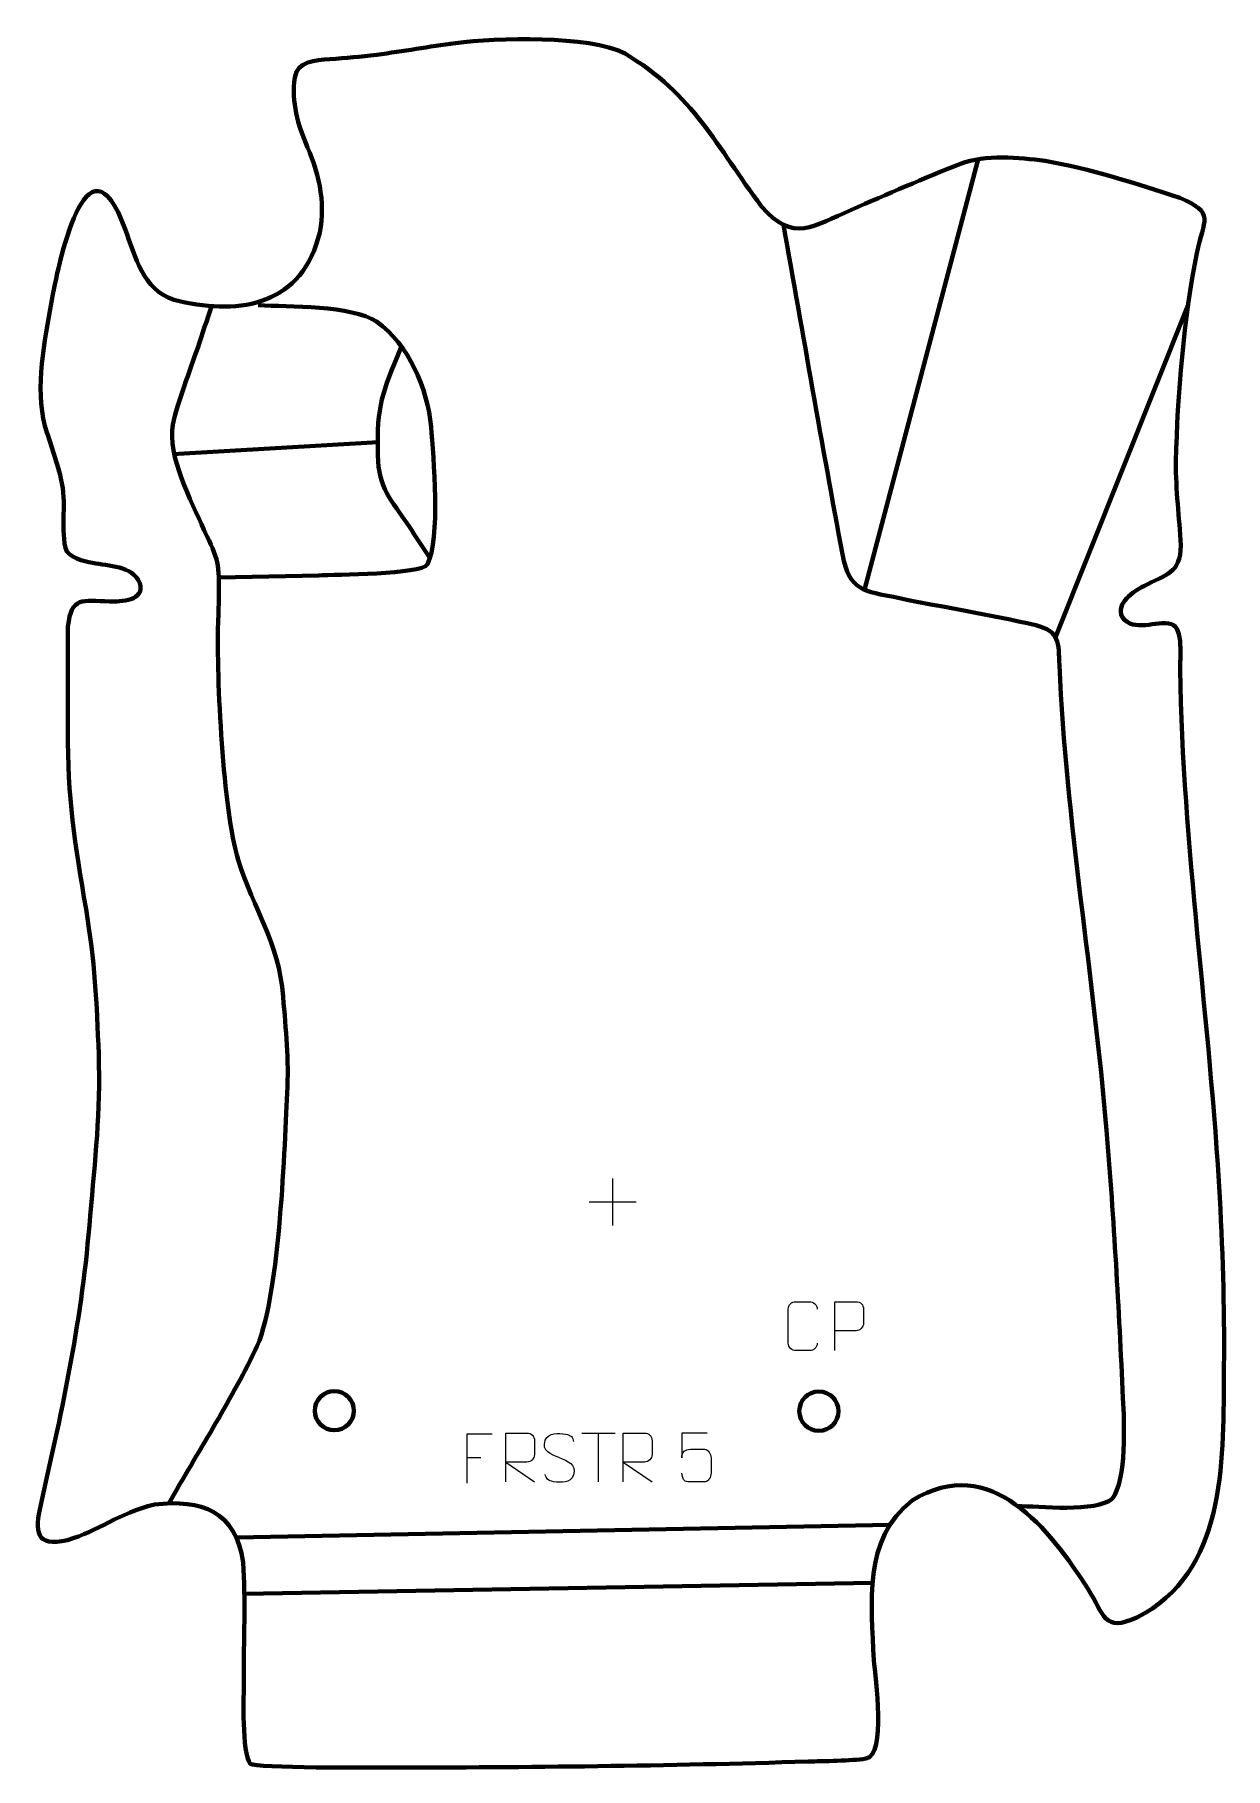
# Model space of a CAD drawing. Header units: millimetres. Extents: x -606 to 1, y -53 to 831.
import ezdxf

# ---------------------------------------------------------------- set-up
doc = ezdxf.new("R2010")
doc.units = ezdxf.units.MM
doc.header["$MEASUREMENT"] = 0
doc.layers.add('layer 1', color=7, linetype='Continuous', plot=False)
doc.layers.add('layer 2', color=7, linetype='Continuous')
doc.layers.add('layer 3', color=7, linetype='Continuous')

msp = doc.modelspace()

# ---------------------------------------------------------------- linework, layer by layer
at = {"layer": 'layer 1', "color": 250, "lineweight": 9}
for points in [[(-311.4334, 247.6756), (-311.4334, 247.6756), (-311.4334, 223.6977), (-311.4334, 223.6977)], [(-323.4223, 235.6866), (-323.4223, 235.6866), (-299.4444, 235.6866), (-299.4444, 235.6866)], [(-327.1486, 117.7274), (-327.1486, 117.7274), (-310.1614, 117.7274), (-310.1614, 117.7274)], [(-318.6548, 92.7974), (-318.6548, 92.7974), (-318.6548, 117.7509), (-318.6548, 117.7509)], [(-385.8232, 105.2742), (-385.8232, 105.2742), (-378.6551, 105.2742), (-378.6551, 105.2742)]]:
    msp.add_open_spline(points, degree=3, dxfattribs=at)
for points, knots in [([(-206.9683, 163.652), (-207.1081, 161.3286), (-208.7853, 159.849), (-210.933, 159.8382), (-210.933, 159.8382), (-213.2649, 159.8386), (-215.5968, 159.8386), (-217.9283, 159.8382), (-217.9283, 159.8382), (-219.8533, 159.7328), (-221.8254, 161.6173), (-221.8142, 163.6346), (-221.8142, 163.6346), (-221.8138, 169.4047), (-221.8138, 175.1744), (-221.8142, 180.9437), (-221.8142, 180.9437), (-221.81, 183.0818), (-220.0633, 184.801), (-217.9109, 184.7875), (-217.9109, 184.7875), (-215.5852, 184.7875), (-213.2591, 184.7875), (-210.933, 184.7875), (-210.933, 184.7875), (-208.9864, 184.823), (-206.995, 183.3315), (-206.9683, 180.8939)], [0, 0, 0, 0, 0.125, 0.125, 0.125, 0.125, 0.25, 0.25, 0.25, 0.25, 0.375, 0.375, 0.375, 0.375, 0.5, 0.5, 0.5, 0.5, 0.625, 0.625, 0.625, 0.625, 0.75, 0.75, 0.75, 0.75, 1, 1, 1, 1]), ([(-198.0173, 159.8338), (-198.0173, 159.8338), (-198.0173, 184.7874), (-198.0173, 184.7874), (-198.0173, 184.7874), (-194.4223, 184.7874), (-190.827, 184.7874), (-187.2316, 184.7874), (-187.2316, 184.7874), (-184.9064, 184.7495), (-183.349, 183.2594), (-183.3532, 180.8933), (-183.3532, 180.8933), (-183.3536, 178.8576), (-183.3536, 175.7983), (-183.3532, 173.7623), (-183.3532, 173.7623), (-183.3597, 171.8869), (-185.1719, 169.945), (-187.1815, 169.9259), (-187.1815, 169.9259), (-187.1815, 169.9259), (-198.0173, 169.9259), (-198.0173, 169.9259)], [0, 0, 0, 0, 0.14285714, 0.14285714, 0.14285714, 0.14285714, 0.28571429, 0.28571429, 0.28571429, 0.28571429, 0.42857143, 0.42857143, 0.42857143, 0.42857143, 0.57142857, 0.57142857, 0.57142857, 0.57142857, 0.71428571, 0.71428571, 0.71428571, 0.71428571, 1, 1, 1, 1]), ([(-372.9492, 117.1539), (-372.9492, 117.1539), (-385.8232, 117.1539), (-385.8232, 117.1539), (-385.8232, 117.1539), (-385.8232, 117.1539), (-385.8232, 92.2003), (-385.8232, 92.2003)], [0, 0, 0, 0, 0.33333333, 0.33333333, 0.33333333, 0.33333333, 1, 1, 1, 1]), ([(-365.9871, 92.7975), (-365.9871, 92.7975), (-365.9871, 117.751), (-365.9871, 117.751), (-365.9871, 117.751), (-362.3923, 117.751), (-358.7968, 117.751), (-355.2016, 117.751), (-355.2016, 117.751), (-352.8763, 117.7133), (-351.319, 116.2233), (-351.3231, 113.8569), (-351.3231, 113.8569), (-351.3235, 111.8214), (-351.3235, 108.762), (-351.3231, 106.726), (-351.3231, 106.726), (-351.3296, 104.8505), (-353.1419, 102.9087), (-355.1514, 102.8896), (-355.1514, 102.8896), (-355.1514, 102.8896), (-365.9871, 102.8896), (-365.9871, 102.8896), (-365.9871, 102.8896), (-365.9871, 102.8896), (-351.3324, 92.7975), (-351.3324, 92.7975)], [0, 0, 0, 0, 0.125, 0.125, 0.125, 0.125, 0.25, 0.25, 0.25, 0.25, 0.375, 0.375, 0.375, 0.375, 0.5, 0.5, 0.5, 0.5, 0.625, 0.625, 0.625, 0.625, 0.75, 0.75, 0.75, 0.75, 1, 1, 1, 1]), ([(-338.655, 105.2742), (-342.9033, 106.7446), (-347.8114, 108.5404), (-345.8063, 114.0607), (-345.8063, 114.0607), (-344.3028, 118.2006), (-339.0892, 117.8121), (-335.4856, 117.211), (-335.4856, 117.211), (-332.625, 116.7338), (-331.7603, 115.5206), (-331.4497, 113.4365)], [0, 0, 0, 0, 0.25, 0.25, 0.25, 0.25, 0.5, 0.5, 0.5, 0.5, 1, 1, 1, 1]), ([(-305.9871, 92.7974), (-305.9871, 92.7974), (-305.9871, 117.7509), (-305.9871, 117.7509), (-305.9871, 117.7509), (-302.3923, 117.7509), (-298.7968, 117.7509), (-295.2016, 117.7509), (-295.2016, 117.7509), (-292.8763, 117.7132), (-291.319, 116.2232), (-291.3231, 113.8568), (-291.3231, 113.8568), (-291.3235, 111.8213), (-291.3235, 108.7619), (-291.3231, 106.7259), (-291.3231, 106.7259), (-291.3296, 104.8504), (-293.1419, 102.9086), (-295.1514, 102.8895), (-295.1514, 102.8895), (-295.1514, 102.8895), (-305.9871, 102.8895), (-305.9871, 102.8895), (-305.9871, 102.8895), (-305.9871, 102.8895), (-291.3324, 92.7974), (-291.3324, 92.7974)], [0, 0, 0, 0, 0.125, 0.125, 0.125, 0.125, 0.25, 0.25, 0.25, 0.25, 0.375, 0.375, 0.375, 0.375, 0.5, 0.5, 0.5, 0.5, 0.625, 0.625, 0.625, 0.625, 0.75, 0.75, 0.75, 0.75, 1, 1, 1, 1]), ([(-263.2609, 117.7289), (-263.2609, 117.7289), (-276.1126, 117.7289), (-276.1126, 117.7289), (-276.1126, 117.7289), (-276.1123, 113.4983), (-276.1123, 109.2674), (-276.1126, 105.0362), (-276.1126, 105.0362), (-276.1129, 108.3463), (-274.4819, 109.4181), (-271.6699, 109.4786), (-271.6699, 109.4786), (-269.2303, 109.4789), (-266.7908, 109.4789), (-264.3516, 109.4786), (-264.3516, 109.4786), (-262.7018, 109.4854), (-261.2269, 107.1049), (-261.1984, 105.0362), (-261.1984, 105.0362), (-261.1987, 102.4489), (-261.1987, 99.8613), (-261.1984, 97.2736), (-261.1984, 97.2736), (-261.1522, 95.3142), (-262.6516, 92.8779), (-264.2775, 92.8194), (-264.2775, 92.8194), (-266.234, 92.8197), (-271.129, 92.8197), (-273.086, 92.8194), (-273.086, 92.8194), (-274.9315, 92.8106), (-276.0386, 94.7754), (-276.0594, 97.3265)], [0, 0, 0, 0, 0.1, 0.1, 0.1, 0.1, 0.2, 0.2, 0.2, 0.2, 0.3, 0.3, 0.3, 0.3, 0.4, 0.4, 0.4, 0.4, 0.5, 0.5, 0.5, 0.5, 0.6, 0.6, 0.6, 0.6, 0.7, 0.7, 0.7, 0.7, 0.8, 0.8, 0.8, 0.8, 1, 1, 1, 1]), ([(-338.655, 105.2741), (-334.6364, 103.6274), (-329.6069, 101.7391), (-331.4409, 96.3788), (-331.4409, 96.3788), (-332.9007, 92.1124), (-337.8115, 92.3691), (-341.5376, 92.9238), (-341.5376, 92.9238), (-344.2876, 93.3336), (-345.5085, 94.5471), (-345.8865, 96.6593)], [0, 0, 0, 0, 0.25, 0.25, 0.25, 0.25, 0.5, 0.5, 0.5, 0.5, 1, 1, 1, 1])]:
    msp.add_open_spline(points, degree=3, knots=knots, dxfattribs=at)
at = {"layer": 'layer 2', "color": 142, "lineweight": 200}
for centre in [(-453.5205, 129.177), (-206.1348, 128.9125)]:
    msp.add_ellipse(centre, major_axis=(0, 10), ratio=1, dxfattribs=at)
at = {"layer": 'layer 2', "color": 140, "lineweight": 158}
for points in [[(-182.8008, 548.1149), (-182.8008, 548.1149), (-125.0333, 767.0874), (-125.0333, 767.0874)], [(-85.3997, 523.8752), (-85.3997, 523.8752), (-17.6621, 693.5491), (-17.6621, 693.5491)], [(-536.0073, 617.3336), (-536.0073, 617.3336), (-431.0992, 623.4355), (-431.0992, 623.4355)], [(-169.8712, 70.9631), (-169.8712, 70.9631), (-503.5385, 64.441), (-503.5385, 64.441)], [(-178.7564, 41.2412), (-178.7564, 41.2412), (-499.434, 35.6481), (-499.434, 35.6481)]]:
    msp.add_open_spline(points, degree=3, dxfattribs=at)
for points, knots in [([(-224.2932, 734.4227), (-214.182, 678.3735), (-204.5579, 622.2394), (-194.1581, 566.2421), (-194.1581, 566.2421), (-190.3074, 547.1519), (-183.6013, 547.7141), (-165.707, 543.9491), (-165.707, 543.9491), (-142.308, 539.0259), (-118.7358, 535.5585), (-95.442, 529.9933), (-95.442, 529.9933), (-83.1115, 526.9827), (-83.828, 521.055), (-83.333, 509.567), (-83.333, 509.567), (-79.9128, 430.1748), (-65.8903, 351.4785), (-59.3566, 272.2735), (-59.3566, 272.2735), (-55.4107, 226.0539), (-53.089, 181.744), (-50.907, 135.5634), (-50.907, 135.5634), (-50.3242, 123.2291), (-48.8471, 93.996), (-56.4417, 84.2246), (-56.4417, 84.2246), (-64.3717, 77.2869), (-94.0017, 80.2044), (-104.7896, 80.5988)], [0, 0, 0, 0, 0.11111111, 0.11111111, 0.11111111, 0.11111111, 0.22222222, 0.22222222, 0.22222222, 0.22222222, 0.33333333, 0.33333333, 0.33333333, 0.33333333, 0.44444444, 0.44444444, 0.44444444, 0.44444444, 0.55555556, 0.55555556, 0.55555556, 0.55555556, 0.66666667, 0.66666667, 0.66666667, 0.66666667, 0.77777778, 0.77777778, 0.77777778, 0.77777778, 1, 1, 1, 1]), ([(-538.0134, 81.8525), (-523.5087, 107.3072), (-506.8064, 133.5543), (-494.0039, 159.7174), (-494.0039, 159.7174), (-481.5205, 185.2285), (-479.2585, 257.9821), (-477.5518, 291.2564), (-477.5518, 291.2564), (-476.7027, 308.5784), (-478.2141, 323.3252), (-479.6417, 340.3703), (-479.6417, 340.3703), (-481.959, 368.8481), (-494.4246, 384.1586), (-502.5749, 410.3427), (-502.5749, 410.3427), (-510.2851, 435.1132), (-513.7033, 503.3592), (-512.8402, 531.2965), (-512.8402, 531.2965), (-512.5944, 539.2548), (-511.5858, 556.4615), (-513.6644, 563.6752), (-513.6644, 563.6752), (-515.1192, 568.7246), (-517.9322, 573.9024), (-520.0555, 578.7499), (-520.0555, 578.7499), (-526.4717, 593.4138), (-538.9496, 616.4219), (-535.8668, 632.4669), (-535.8668, 632.4669), (-533.7274, 643.6018), (-527.0822, 660.1468), (-523.2644, 671.5742), (-523.2644, 671.5742), (-520.8964, 678.6619), (-518.5262, 685.749), (-516.1565, 692.8362)], [0, 0, 0, 0, 0.09090909, 0.09090909, 0.09090909, 0.09090909, 0.18181818, 0.18181818, 0.18181818, 0.18181818, 0.27272727, 0.27272727, 0.27272727, 0.27272727, 0.36363636, 0.36363636, 0.36363636, 0.36363636, 0.45454545, 0.45454545, 0.45454545, 0.45454545, 0.54545455, 0.54545455, 0.54545455, 0.54545455, 0.63636364, 0.63636364, 0.63636364, 0.63636364, 0.72727273, 0.72727273, 0.72727273, 0.72727273, 0.81818182, 0.81818182, 0.81818182, 0.81818182, 1, 1, 1, 1]), ([(-492.351, 693.2691), (-476.6061, 692.6209), (-444.796, 693.2149), (-431.8985, 684.96), (-431.8985, 684.96), (-415.5797, 673.3027), (-405.8325, 650.8278), (-404.1406, 631.2849), (-404.1406, 631.2849), (-402.8392, 615.9389), (-399.2078, 573.7854), (-405.9958, 561.1134), (-405.9958, 561.1134), (-408.88, 555.7291), (-453.6228, 555.9392), (-461.3947, 555.421), (-461.3947, 555.421), (-461.3947, 555.421), (-512.5267, 554.3603), (-512.5267, 554.3603)], [0, 0, 0, 0, 0.16666667, 0.16666667, 0.16666667, 0.16666667, 0.33333333, 0.33333333, 0.33333333, 0.33333333, 0.5, 0.5, 0.5, 0.5, 0.66666667, 0.66666667, 0.66666667, 0.66666667, 1, 1, 1, 1]), ([(-419.5905, 671.5732), (-429.0966, 648.1056), (-431.8752, 643.0235), (-431.3081, 616.8473), (-431.3081, 616.8473), (-430.9328, 599.5212), (-424.7096, 594.4063), (-415.5475, 580.6745), (-415.5475, 580.6745), (-411.9345, 575.2595), (-408.3576, 569.8189), (-404.7971, 564.3692)], [0, 0, 0, 0, 0.25, 0.25, 0.25, 0.25, 0.5, 0.5, 0.5, 0.5, 1, 1, 1, 1])]:
    msp.add_open_spline(points, degree=3, knots=knots, dxfattribs=at)
at = {"layer": 'layer 3', "color": 242, "lineweight": 158}
msp.add_open_spline([(-391.7233, 827.1135), (-370.4534, 829.5821), (-323.7788, 831.3806), (-305.0894, 821.7086), (-305.0894, 821.7086), (-270.3422, 801.1135), (-258.335, 774.228), (-235.3847, 743.7084), (-235.3847, 743.7084), (-219.2828, 724.9198), (-208.768, 733.6696), (-189.4431, 742.0678), (-189.4431, 742.0678), (-171.3732, 749.8827), (-152.1801, 758.3643), (-133.8816, 765.4154), (-133.8816, 765.4154), (-120.9618, 770.3939), (-104.2716, 768.7622), (-90.7023, 766.9642), (-90.7023, 766.9642), (-68.1101, 763.1695), (-43.7565, 755.3437), (-21.9493, 748.0994), (-21.9493, 748.0994), (-3.5627, 740.3821), (-9.7095, 737.0134), (-13.2209, 719.8265), (-13.2209, 719.8265), (-19.9072, 686.6847), (-23.0992, 647.4556), (-23.8947, 613.5966), (-23.8947, 613.5966), (-24.0098, 598.475), (-22.1777, 585.3905), (-21.3812, 570.6257), (-21.3812, 570.6257), (-21.5667, 556.2343), (-29.0171, 556.0523), (-40.3418, 549.9464), (-40.3418, 549.9464), (-45.634, 547.093), (-54.4902, 541.4823), (-51.3946, 534.2126), (-51.3946, 534.2126), (-45.0693, 525.8778), (-34.3836, 532.8033), (-26.1062, 530.5246), (-26.1062, 530.5246), (-19.9673, 528.8347), (-21.7947, 512.502), (-21.7656, 507.3501), (-21.7656, 507.3501), (-20.3663, 417.5448), (-6.4485, 327.8056), (-1.5172, 237.8837), (-1.5172, 237.8837), (0.1913, 206.5742), (0.9959, 177.1755), (0.5733, 145.8036), (0.5733, 145.8036), (0.3205, 102.5674), (1.3436, 46.165), (-43.823, 23.6852), (-43.823, 23.6852), (-60.7321, 15.8186), (-60.6524, 25.1854), (-68.6693, 38.0434), (-68.6693, 38.0434), (-88.2732, 68.3591), (-118.2924, 108.1872), (-158.5395, 83.325), (-158.5395, 83.325), (-184.0606, 63.4796), (-179.0884, 30.6741), (-178.1614, 1.9194), (-178.1614, 1.9194), (-177.3275, -7.315), (-171.5625, -46.5474), (-182.1724, -48.3868), (-182.1724, -48.3868), (-189.8125, -49.597), (-203.7381, -49.6201), (-211.7013, -49.872), (-211.7013, -49.872), (-282.8831, -52.1229), (-355.2213, -52.9356), (-426.4411, -52.9243), (-426.4411, -52.9243), (-432.2909, -52.9233), (-494.0517, -53.3445), (-496.4265, -51.0311), (-496.4265, -51.0311), (-500.9708, -45.2374), (-499.6069, -16.8132), (-499.7272, -7.6698), (-499.7272, -7.6698), (-499.8965, 11.3621), (-498.699, 33.0951), (-500.0588, 51.7258), (-500.0588, 51.7258), (-503.6013, 77.7239), (-521.3914, 84.2109), (-545.3628, 81.2409), (-545.3628, 81.2409), (-563.4042, 77.0948), (-574.1461, 67.5388), (-589.7128, 63.1741), (-589.7128, 63.1741), (-606.0994, 59.2008), (-606.4831, 67.7923), (-603.384, 81.1043), (-603.384, 81.1043), (-591.8962, 131.6925), (-582.1874, 176.4921), (-578.1499, 228.5291), (-578.1499, 228.5291), (-575.688, 257.2785), (-572.7118, 281.716), (-573.7969, 310.8911), (-573.7969, 310.8911), (-574.7443, 337.576), (-575.7917, 358.6438), (-580.2738, 385.1825), (-580.2738, 385.1825), (-585.9114, 417.9041), (-589.7776, 442.8121), (-589.5159, 476.3489), (-589.5159, 476.3489), (-589.3942, 494.0442), (-589.5807, 511.7458), (-589.4781, 529.4281), (-589.4781, 529.4281), (-587.8316, 544.7697), (-582.187, 542.5688), (-568.2918, 542.1145), (-568.2918, 542.1145), (-562.7173, 541.9323), (-549.8991, 542.5157), (-552.8615, 551.5207), (-552.8615, 551.5207), (-556.6494, 560.4343), (-568.7726, 560.2407), (-576.8993, 561.8277), (-576.8993, 561.8277), (-581.4468, 562.7158), (-589.3931, 564.2527), (-590.7902, 569.5096), (-590.7902, 569.5096), (-593.327, 581.8564), (-589.877, 591.3865), (-593.0852, 604.9408), (-593.0852, 604.9408), (-595.4725, 614.7527), (-598.4563, 622.4549), (-601.2411, 631.798), (-601.2411, 631.798), (-606.3729, 651.3615), (-601.3508, 675.2497), (-597.9248, 695.0205), (-597.9248, 695.0205), (-594.6215, 712.8921), (-580.0847, 785.8829), (-560.223, 732.0945), (-560.223, 732.0945), (-555.1061, 717.9976), (-551.269, 701.3225), (-535.4916, 696.0985), (-535.4916, 696.0985), (-504.273, 688.1143), (-471.8302, 691.9414), (-461.7133, 727.5943), (-461.7133, 727.5943), (-457.3309, 743.0385), (-461.0325, 759.4819), (-467.1792, 773.8536), (-467.1792, 773.8536), (-472.1621, 785.6167), (-475.4774, 796.6229), (-473.6699, 809.5865), (-473.6699, 809.5865), (-472.4981, 817.9912), (-463.0396, 818.2715), (-455.88, 818.8711), (-455.88, 818.8711), (-447.3716, 819.5837), (-440.4034, 819.9822), (-431.8034, 821.1415), (-431.8034, 821.1415), (-418.4198, 822.9455), (-405.1027, 825.239), (-391.7233, 827.1135)], degree=3, knots=[0, 0, 0, 0, 0.02040816, 0.02040816, 0.02040816, 0.02040816, 0.04081633, 0.04081633, 0.04081633, 0.04081633, 0.06122449, 0.06122449, 0.06122449, 0.06122449, 0.08163265, 0.08163265, 0.08163265, 0.08163265, 0.10204082, 0.10204082, 0.10204082, 0.10204082, 0.12244898, 0.12244898, 0.12244898, 0.12244898, 0.14285714, 0.14285714, 0.14285714, 0.14285714, 0.16326531, 0.16326531, 0.16326531, 0.16326531, 0.18367347, 0.18367347, 0.18367347, 0.18367347, 0.20408163, 0.20408163, 0.20408163, 0.20408163, 0.2244898, 0.2244898, 0.2244898, 0.2244898, 0.24489796, 0.24489796, 0.24489796, 0.24489796, 0.26530612, 0.26530612, 0.26530612, 0.26530612, 0.28571429, 0.28571429, 0.28571429, 0.28571429, 0.30612245, 0.30612245, 0.30612245, 0.30612245, 0.32653061, 0.32653061, 0.32653061, 0.32653061, 0.34693878, 0.34693878, 0.34693878, 0.34693878, 0.36734694, 0.36734694, 0.36734694, 0.36734694, 0.3877551, 0.3877551, 0.3877551, 0.3877551, 0.40816327, 0.40816327, 0.40816327, 0.40816327, 0.42857143, 0.42857143, 0.42857143, 0.42857143, 0.44897959, 0.44897959, 0.44897959, 0.44897959, 0.46938776, 0.46938776, 0.46938776, 0.46938776, 0.48979592, 0.48979592, 0.48979592, 0.48979592, 0.51020408, 0.51020408, 0.51020408, 0.51020408, 0.53061224, 0.53061224, 0.53061224, 0.53061224, 0.55102041, 0.55102041, 0.55102041, 0.55102041, 0.57142857, 0.57142857, 0.57142857, 0.57142857, 0.59183673, 0.59183673, 0.59183673, 0.59183673, 0.6122449, 0.6122449, 0.6122449, 0.6122449, 0.63265306, 0.63265306, 0.63265306, 0.63265306, 0.65306122, 0.65306122, 0.65306122, 0.65306122, 0.67346939, 0.67346939, 0.67346939, 0.67346939, 0.69387755, 0.69387755, 0.69387755, 0.69387755, 0.71428571, 0.71428571, 0.71428571, 0.71428571, 0.73469388, 0.73469388, 0.73469388, 0.73469388, 0.75510204, 0.75510204, 0.75510204, 0.75510204, 0.7755102, 0.7755102, 0.7755102, 0.7755102, 0.79591837, 0.79591837, 0.79591837, 0.79591837, 0.81632653, 0.81632653, 0.81632653, 0.81632653, 0.83673469, 0.83673469, 0.83673469, 0.83673469, 0.85714286, 0.85714286, 0.85714286, 0.85714286, 0.87755102, 0.87755102, 0.87755102, 0.87755102, 0.89795918, 0.89795918, 0.89795918, 0.89795918, 0.91836735, 0.91836735, 0.91836735, 0.91836735, 0.93877551, 0.93877551, 0.93877551, 0.93877551, 0.95918367, 0.95918367, 0.95918367, 0.95918367, 1, 1, 1, 1], dxfattribs=at)

doc.saveas('drawing.dxf')
